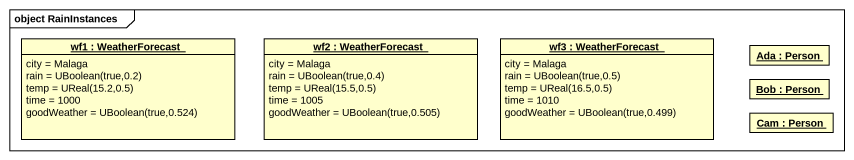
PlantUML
@startuml
mainframe object RainInstances
hide circle
hide empty members
object "wf1 : WeatherForecast" as wf1 {
  city = Malaga
  rain = UBoolean(true,0.2)
  temp = UReal(15.2,0.5)
  time = 1000
  goodWeather = UBoolean(true,0.524)
}
object "wf2 : WeatherForecast" as wf2 {
  city = Malaga
  rain = UBoolean(true,0.4)
  temp = UReal(15.5,0.5)
  time = 1005
  goodWeather = UBoolean(true,0.505)
}
object "wf3 : WeatherForecast" as wf3 {
  city = Malaga
  rain = UBoolean(true,0.5)
  temp = UReal(16.5,0.5)
  time = 1010
  goodWeather = UBoolean(true,0.499)
}
object "Ada : Person" as Ada
object "Bob : Person" as Bob
object "Cam : Person" as Cam
@enduml
